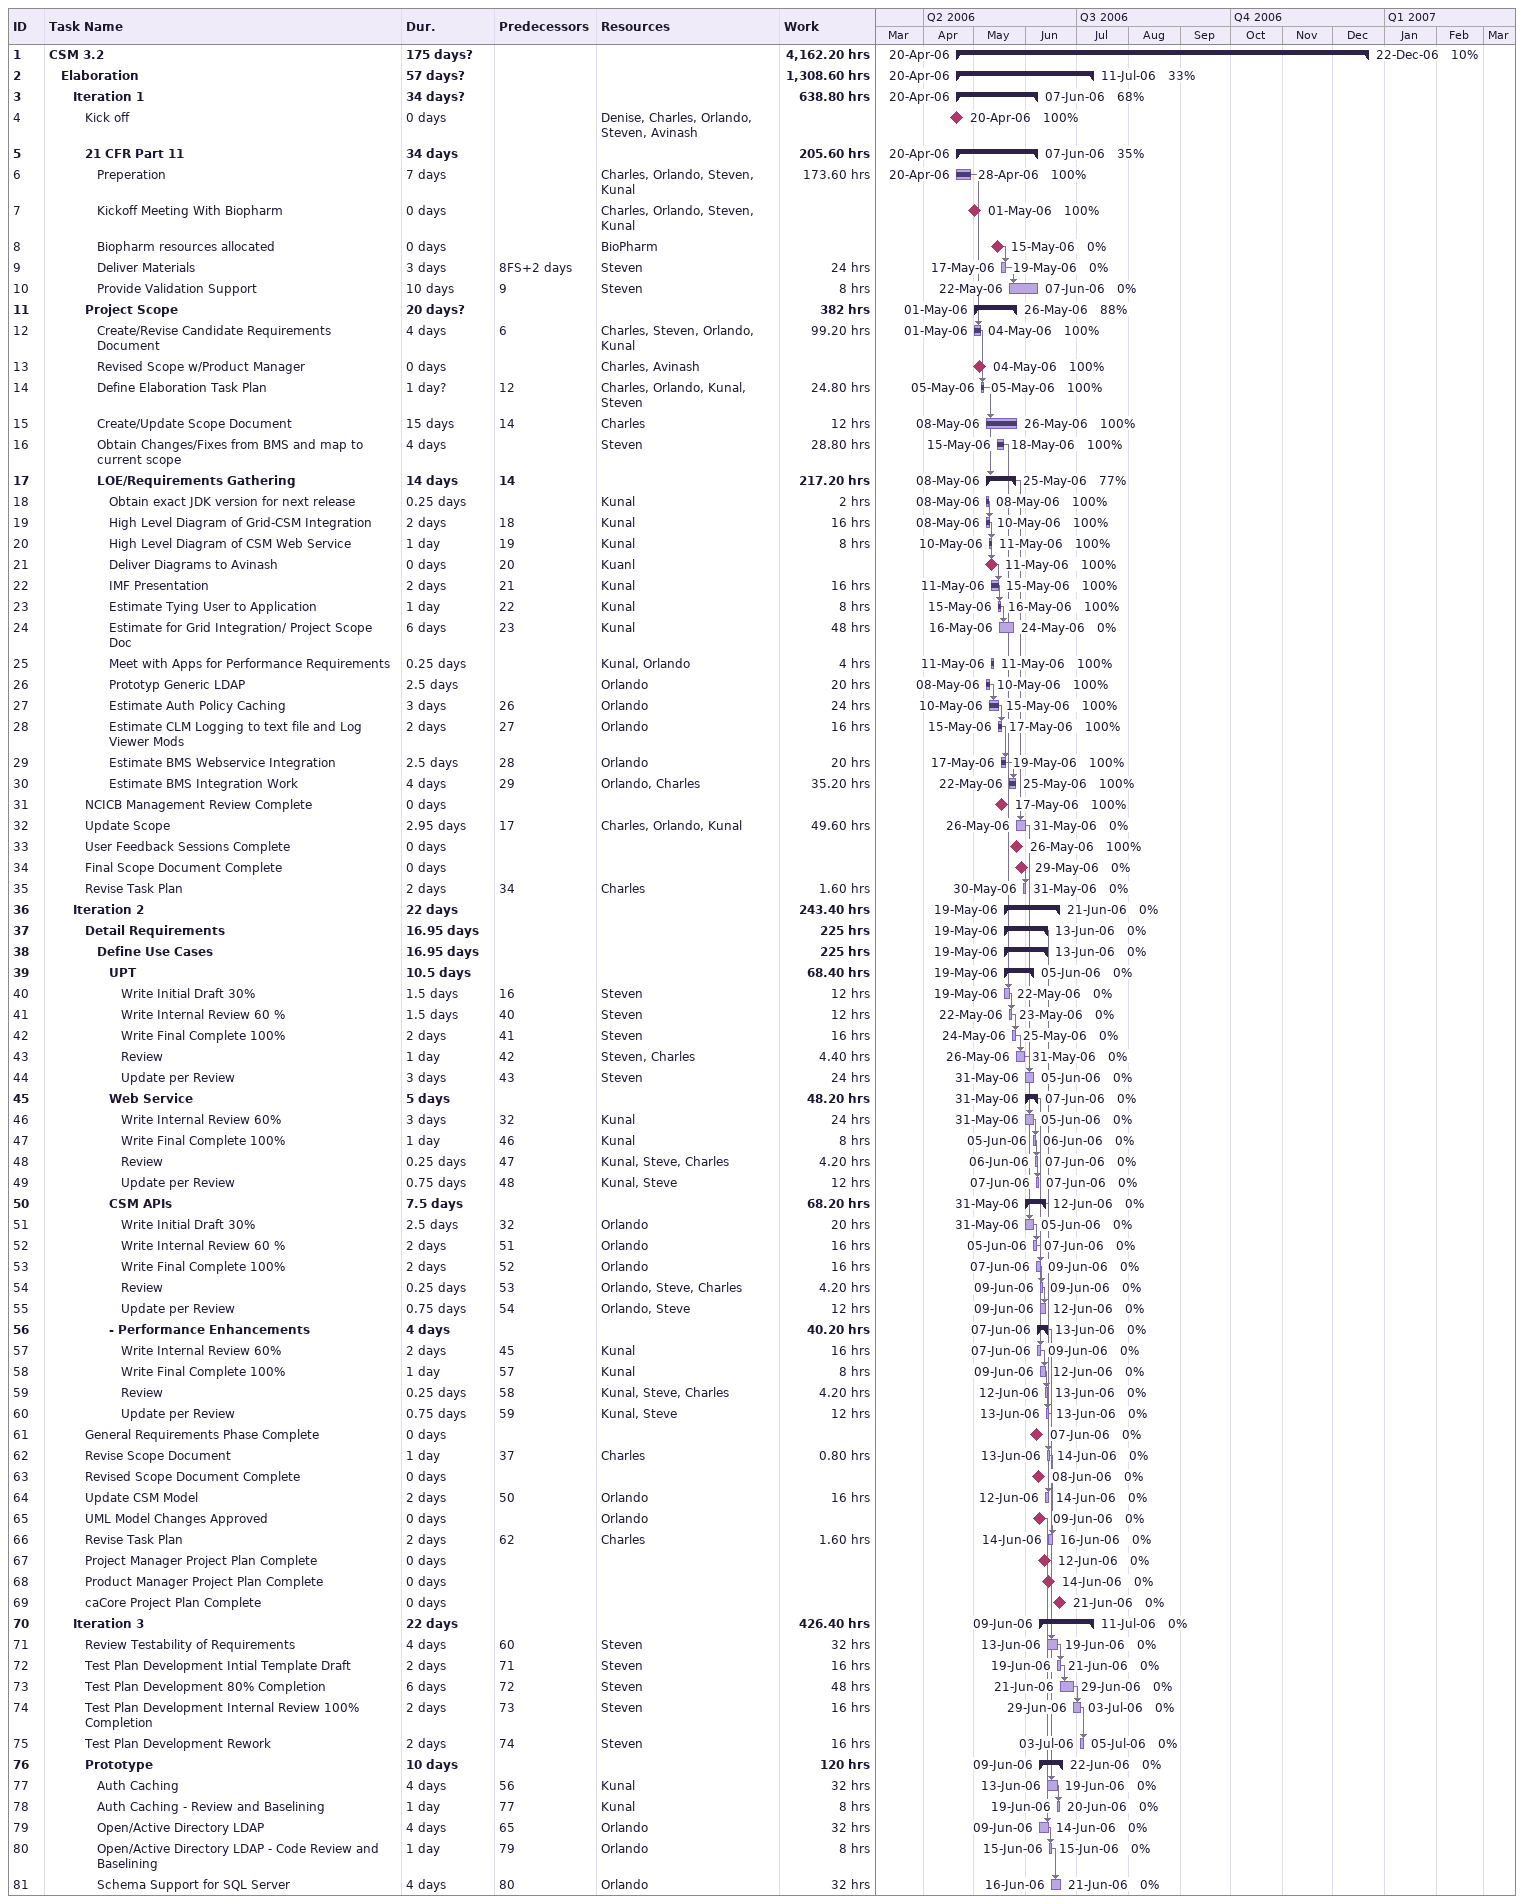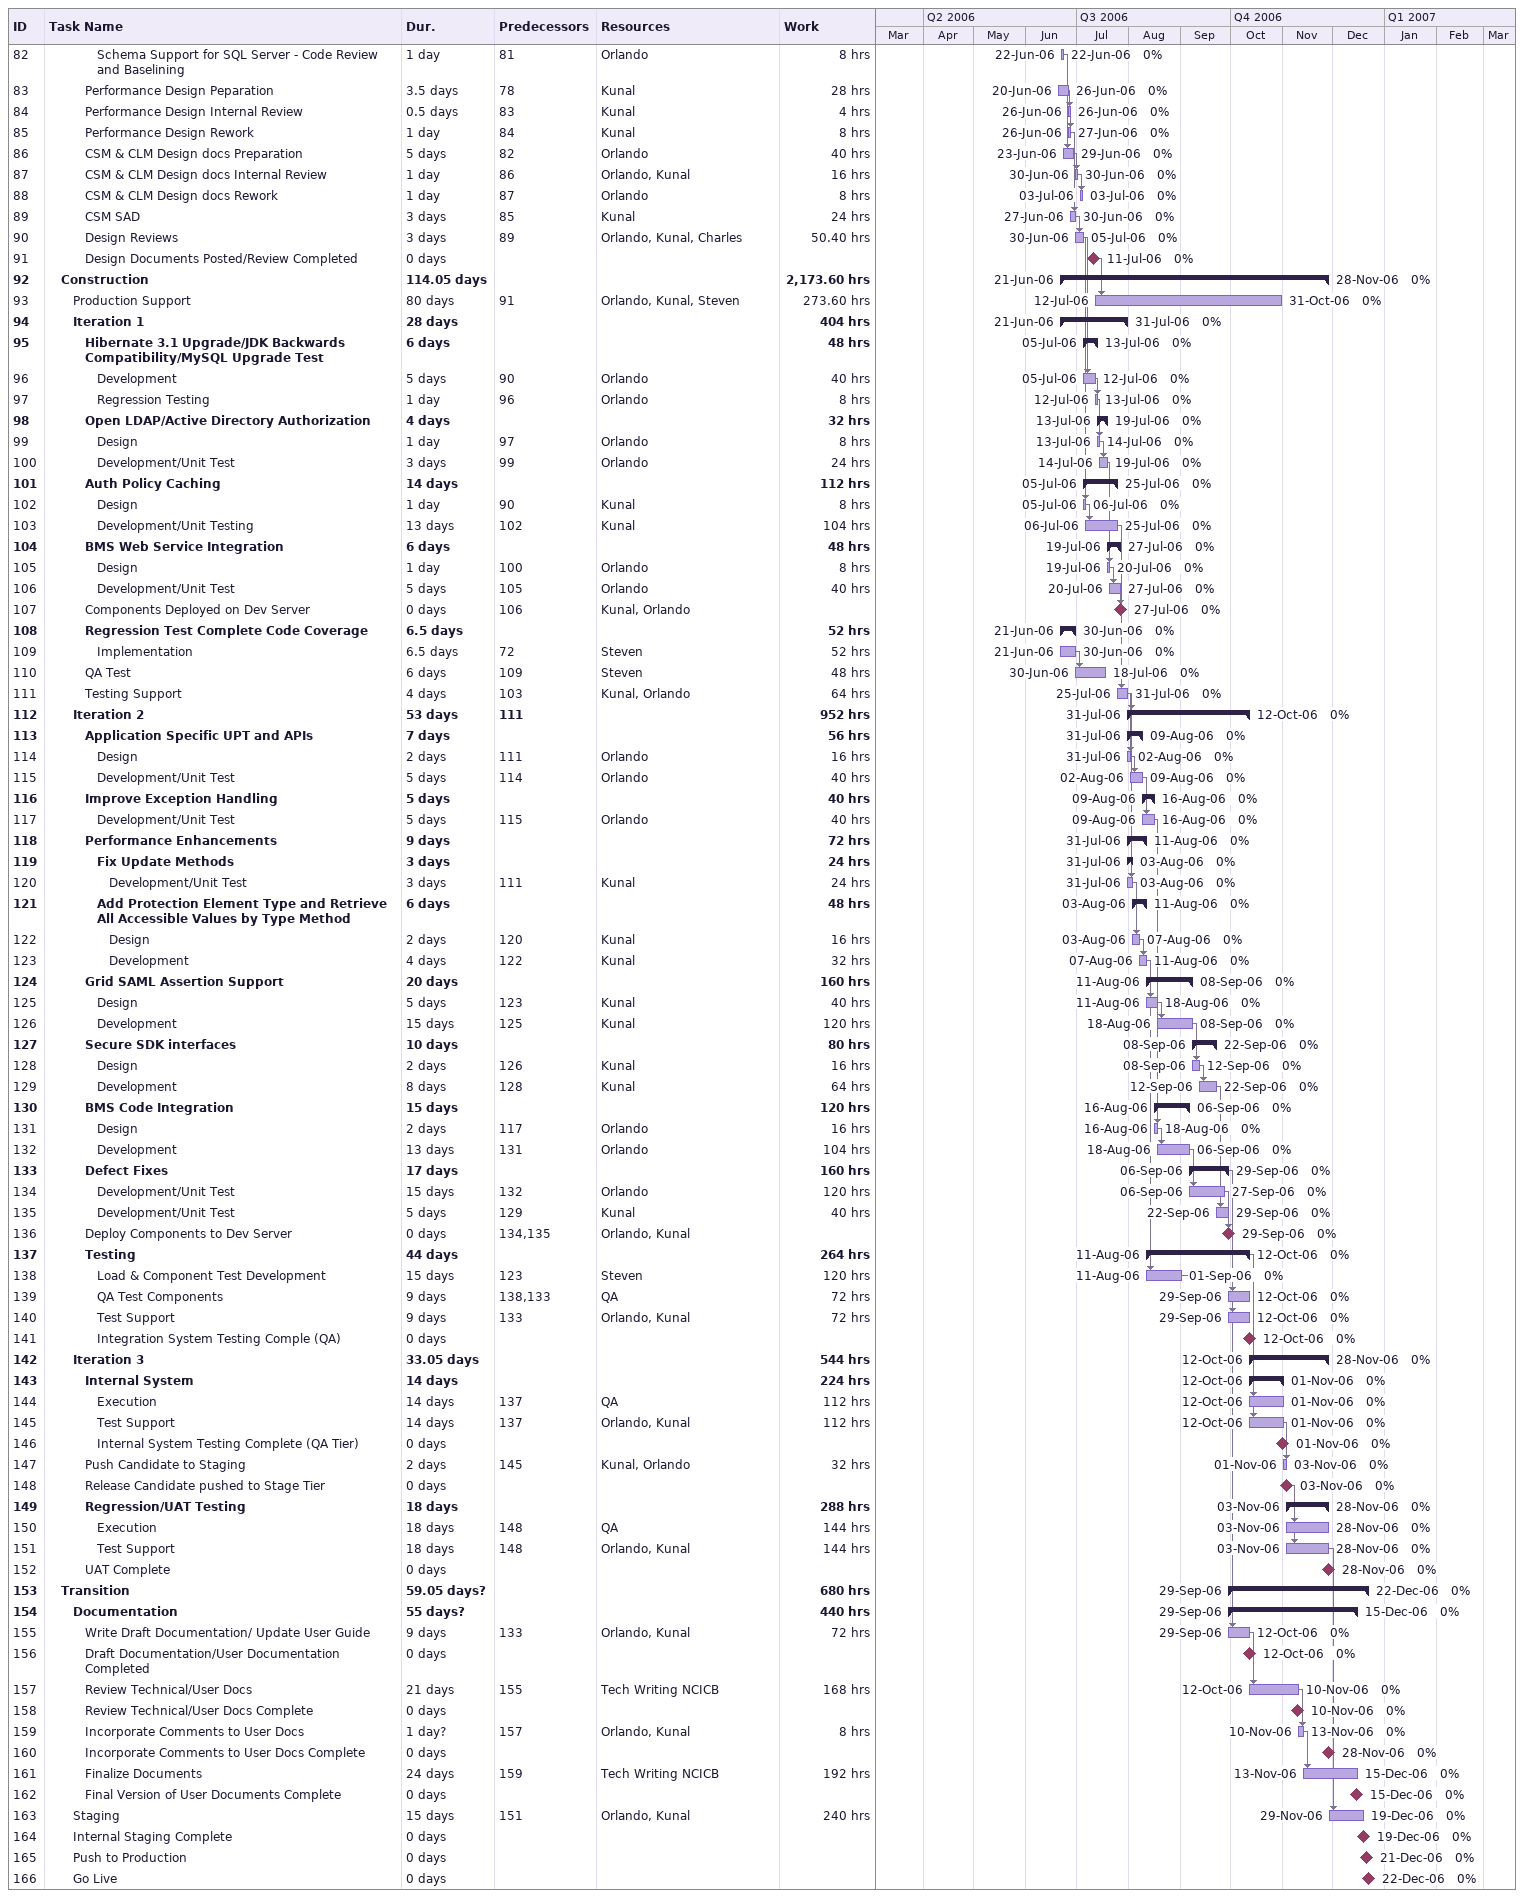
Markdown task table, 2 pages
| ID | Level | Task | Duration | Start | Finish | Predecessors | Resources | % complete | Work (h) |
|---|---|---|---|---|---|---|---|---|---|
| 1 | 1 | **CSM 3.2** | 175d? | 2006-04-20 | 2006-12-22 |  |  | 10 | 4162.20 |
| 2 | 2 | **Elaboration** | 57d? | 2006-04-20 | 2006-07-11 |  |  | 33 | 1308.60 |
| 3 | 3 | **Iteration 1** | 34d? | 2006-04-20 | 2006-06-07 |  |  | 68 | 638.80 |
| 4 | 4 | Kick off | 0d | 2006-04-20 | 2006-04-20 |  | Denise, Charles, Orlando, Steven, Avinash | 100 |  |
| 5 | 4 | **21 CFR Part 11** | 34d | 2006-04-20 | 2006-06-07 |  |  | 35 | 205.60 |
| 6 | 5 | Preperation | 7d | 2006-04-20 | 2006-04-28 |  | Charles, Orlando, Steven, Kunal | 100 | 173.60 |
| 7 | 5 | Kickoff Meeting With Biopharm | 0d | 2006-05-01 | 2006-05-01 |  | Charles, Orlando, Steven, Kunal | 100 |  |
| 8 | 5 | Biopharm resources allocated | 0d | 2006-05-15 | 2006-05-15 |  | BioPharm | 0 |  |
| 9 | 5 | Deliver Materials | 3d | 2006-05-17 | 2006-05-19 | 8FS+2d | Steven | 0 | 24 |
| 10 | 5 | Provide Validation Support | 10d | 2006-05-22 | 2006-06-07 | 9 | Steven | 0 | 8 |
| 11 | 4 | **Project Scope** | 20d? | 2006-05-01 | 2006-05-26 |  |  | 88 | 382 |
| 12 | 5 | Create/Revise Candidate Requirements Document | 4d | 2006-05-01 | 2006-05-04 | 6 | Charles, Steven, Orlando, Kunal | 100 | 99.20 |
| 13 | 5 | Revised Scope w/Product Manager | 0d | 2006-05-04 | 2006-05-04 |  | Charles, Avinash | 100 |  |
| 14 | 5 | Define Elaboration Task Plan | 1d? | 2006-05-05 | 2006-05-05 | 12 | Charles, Orlando, Kunal, Steven | 100 | 24.80 |
| 15 | 5 | Create/Update Scope Document | 15d | 2006-05-08 | 2006-05-26 | 14 | Charles | 100 | 12 |
| 16 | 5 | Obtain Changes/Fixes from BMS and map to current scope | 4d | 2006-05-15 | 2006-05-18 |  | Steven | 100 | 28.80 |
| 17 | 5 | **LOE/Requirements Gathering** | 14d | 2006-05-08 | 2006-05-25 | 14 |  | 77 | 217.20 |
| 18 | 6 | Obtain exact JDK version for next release | 0.25d | 2006-05-08 | 2006-05-08 |  | Kunal | 100 | 2 |
| 19 | 6 | High Level Diagram of Grid-CSM Integration | 2d | 2006-05-08 | 2006-05-10 | 18 | Kunal | 100 | 16 |
| 20 | 6 | High Level Diagram of CSM Web Service | 1d | 2006-05-10 | 2006-05-11 | 19 | Kunal | 100 | 8 |
| 21 | 6 | Deliver Diagrams to Avinash | 0d | 2006-05-11 | 2006-05-11 | 20 | Kuanl | 100 |  |
| 22 | 6 | IMF Presentation | 2d | 2006-05-11 | 2006-05-15 | 21 | Kunal | 100 | 16 |
| 23 | 6 | Estimate Tying User to Application | 1d | 2006-05-15 | 2006-05-16 | 22 | Kunal | 100 | 8 |
| 24 | 6 | Estimate for Grid Integration/ Project Scope Doc | 6d | 2006-05-16 | 2006-05-24 | 23 | Kunal | 0 | 48 |
| 25 | 6 | Meet with Apps for Performance Requirements | 0.25d | 2006-05-11 | 2006-05-11 |  | Kunal, Orlando | 100 | 4 |
| 26 | 6 | Prototyp Generic LDAP | 2.5d | 2006-05-08 | 2006-05-10 |  | Orlando | 100 | 20 |
| 27 | 6 | Estimate Auth Policy Caching | 3d | 2006-05-10 | 2006-05-15 | 26 | Orlando | 100 | 24 |
| 28 | 6 | Estimate CLM Logging to text file and Log Viewer Mods | 2d | 2006-05-15 | 2006-05-17 | 27 | Orlando | 100 | 16 |
| 29 | 6 | Estimate BMS Webservice Integration | 2.5d | 2006-05-17 | 2006-05-19 | 28 | Orlando | 100 | 20 |
| 30 | 6 | Estimate BMS Integration Work | 4d | 2006-05-22 | 2006-05-25 | 29 | Orlando, Charles | 100 | 35.20 |
| 31 | 4 | NCICB Management Review Complete | 0d | 2006-05-17 | 2006-05-17 |  |  | 100 |  |
| 32 | 4 | Update Scope | 2.95d | 2006-05-26 | 2006-05-31 | 17 | Charles, Orlando, Kunal | 0 | 49.60 |
| 33 | 4 | User Feedback Sessions Complete | 0d | 2006-05-26 | 2006-05-26 |  |  | 100 |  |
| 34 | 4 | Final Scope Document Complete | 0d | 2006-05-29 | 2006-05-29 |  |  | 0 |  |
| 35 | 4 | Revise Task Plan | 2d | 2006-05-30 | 2006-05-31 | 34 | Charles | 0 | 1.60 |
| 36 | 3 | **Iteration 2** | 22d | 2006-05-19 | 2006-06-21 |  |  | 0 | 243.40 |
| 37 | 4 | **Detail Requirements** | 16.95d | 2006-05-19 | 2006-06-13 |  |  | 0 | 225 |
| 38 | 5 | **Define Use Cases** | 16.95d | 2006-05-19 | 2006-06-13 |  |  | 0 | 225 |
| 39 | 6 | **UPT** | 10.5d | 2006-05-19 | 2006-06-05 |  |  | 0 | 68.40 |
| 40 | 7 | Write Initial Draft 30% | 1.5d | 2006-05-19 | 2006-05-22 | 16 | Steven | 0 | 12 |
| 41 | 7 | Write Internal Review 60 % | 1.5d | 2006-05-22 | 2006-05-23 | 40 | Steven | 0 | 12 |
| 42 | 7 | Write Final Complete 100% | 2d | 2006-05-24 | 2006-05-25 | 41 | Steven | 0 | 16 |
| 43 | 7 | Review | 1d | 2006-05-26 | 2006-05-31 | 42 | Steven, Charles | 0 | 4.40 |
| 44 | 7 | Update per Review | 3d | 2006-05-31 | 2006-06-05 | 43 | Steven | 0 | 24 |
| 45 | 6 | **Web Service** | 5d | 2006-05-31 | 2006-06-07 |  |  | 0 | 48.20 |
| 46 | 7 | Write Internal Review 60% | 3d | 2006-05-31 | 2006-06-05 | 32 | Kunal | 0 | 24 |
| 47 | 7 | Write Final Complete 100% | 1d | 2006-06-05 | 2006-06-06 | 46 | Kunal | 0 | 8 |
| 48 | 7 | Review | 0.25d | 2006-06-06 | 2006-06-07 | 47 | Kunal, Steve, Charles | 0 | 4.20 |
| 49 | 7 | Update per Review | 0.75d | 2006-06-07 | 2006-06-07 | 48 | Kunal, Steve | 0 | 12 |
| 50 | 6 | **CSM APIs** | 7.5d | 2006-05-31 | 2006-06-12 |  |  | 0 | 68.20 |
| 51 | 7 | Write Initial Draft 30% | 2.5d | 2006-05-31 | 2006-06-05 | 32 | Orlando | 0 | 20 |
| 52 | 7 | Write Internal Review 60 % | 2d | 2006-06-05 | 2006-06-07 | 51 | Orlando | 0 | 16 |
| 53 | 7 | Write Final Complete 100% | 2d | 2006-06-07 | 2006-06-09 | 52 | Orlando | 0 | 16 |
| 54 | 7 | Review | 0.25d | 2006-06-09 | 2006-06-09 | 53 | Orlando, Steve, Charles | 0 | 4.20 |
| 55 | 7 | Update per Review | 0.75d | 2006-06-09 | 2006-06-12 | 54 | Orlando, Steve | 0 | 12 |
| 56 | 6 | **- Performance Enhancements** | 4d | 2006-06-07 | 2006-06-13 |  |  | 0 | 40.20 |
| 57 | 7 | Write Internal Review 60% | 2d | 2006-06-07 | 2006-06-09 | 45 | Kunal | 0 | 16 |
| 58 | 7 | Write Final Complete 100% | 1d | 2006-06-09 | 2006-06-12 | 57 | Kunal | 0 | 8 |
| 59 | 7 | Review | 0.25d | 2006-06-12 | 2006-06-13 | 58 | Kunal, Steve, Charles | 0 | 4.20 |
| 60 | 7 | Update per Review | 0.75d | 2006-06-13 | 2006-06-13 | 59 | Kunal, Steve | 0 | 12 |
| 61 | 4 | General Requirements Phase Complete | 0d | 2006-06-07 | 2006-06-07 |  |  | 0 |  |
| 62 | 4 | Revise Scope Document | 1d | 2006-06-13 | 2006-06-14 | 37 | Charles | 0 | 0.80 |
| 63 | 4 | Revised Scope Document Complete | 0d | 2006-06-08 | 2006-06-08 |  |  | 0 |  |
| 64 | 4 | Update CSM Model | 2d | 2006-06-12 | 2006-06-14 | 50 | Orlando | 0 | 16 |
| 65 | 4 | UML Model Changes Approved | 0d | 2006-06-09 | 2006-06-09 |  | Orlando | 0 |  |
| 66 | 4 | Revise Task Plan | 2d | 2006-06-14 | 2006-06-16 | 62 | Charles | 0 | 1.60 |
| 67 | 4 | Project Manager Project Plan Complete | 0d | 2006-06-12 | 2006-06-12 |  |  | 0 |  |
| 68 | 4 | Product Manager Project Plan Complete | 0d | 2006-06-14 | 2006-06-14 |  |  | 0 |  |
| 69 | 4 | caCore Project Plan Complete | 0d | 2006-06-21 | 2006-06-21 |  |  | 0 |  |
| 70 | 3 | **Iteration 3** | 22d | 2006-06-09 | 2006-07-11 |  |  | 0 | 426.40 |
| 71 | 4 | Review Testability of Requirements | 4d | 2006-06-13 | 2006-06-19 | 60 | Steven | 0 | 32 |
| 72 | 4 | Test Plan Development Intial Template Draft | 2d | 2006-06-19 | 2006-06-21 | 71 | Steven | 0 | 16 |
| 73 | 4 | Test Plan Development 80% Completion | 6d | 2006-06-21 | 2006-06-29 | 72 | Steven | 0 | 48 |
| 74 | 4 | Test Plan Development Internal Review 100% Completion | 2d | 2006-06-29 | 2006-07-03 | 73 | Steven | 0 | 16 |
| 75 | 4 | Test Plan Development Rework | 2d | 2006-07-03 | 2006-07-05 | 74 | Steven | 0 | 16 |
| 76 | 4 | **Prototype** | 10d | 2006-06-09 | 2006-06-22 |  |  | 0 | 120 |
| 77 | 5 | Auth Caching | 4d | 2006-06-13 | 2006-06-19 | 56 | Kunal | 0 | 32 |
| 78 | 5 | Auth Caching - Review and Baselining | 1d | 2006-06-19 | 2006-06-20 | 77 | Kunal | 0 | 8 |
| 79 | 5 | Open/Active Directory LDAP | 4d | 2006-06-09 | 2006-06-14 | 65 | Orlando | 0 | 32 |
| 80 | 5 | Open/Active Directory LDAP - Code Review and Baselining | 1d | 2006-06-15 | 2006-06-15 | 79 | Orlando | 0 | 8 |
| 81 | 5 | Schema Support for SQL Server | 4d | 2006-06-16 | 2006-06-21 | 80 | Orlando | 0 | 32 |
| 82 | 5 | Schema Support for SQL Server - Code Review and Baselining | 1d | 2006-06-22 | 2006-06-22 | 81 | Orlando | 0 | 8 |
| 83 | 4 | Performance Design Peparation | 3.5d | 2006-06-20 | 2006-06-26 | 78 | Kunal | 0 | 28 |
| 84 | 4 | Performance Design Internal Review | 0.5d | 2006-06-26 | 2006-06-26 | 83 | Kunal | 0 | 4 |
| 85 | 4 | Performance Design Rework | 1d | 2006-06-26 | 2006-06-27 | 84 | Kunal | 0 | 8 |
| 86 | 4 | CSM & CLM Design docs Preparation | 5d | 2006-06-23 | 2006-06-29 | 82 | Orlando | 0 | 40 |
| 87 | 4 | CSM & CLM Design docs Internal Review | 1d | 2006-06-30 | 2006-06-30 | 86 | Orlando, Kunal | 0 | 16 |
| 88 | 4 | CSM & CLM Design docs Rework | 1d | 2006-07-03 | 2006-07-03 | 87 | Orlando | 0 | 8 |
| 89 | 4 | CSM SAD | 3d | 2006-06-27 | 2006-06-30 | 85 | Kunal | 0 | 24 |
| 90 | 4 | Design Reviews | 3d | 2006-06-30 | 2006-07-05 | 89 | Orlando, Kunal, Charles | 0 | 50.40 |
| 91 | 4 | Design Documents Posted/Review Completed | 0d | 2006-07-11 | 2006-07-11 |  |  | 0 |  |
| 92 | 2 | **Construction** | 114.05d | 2006-06-21 | 2006-11-28 |  |  | 0 | 2173.60 |
| 93 | 3 | Production Support | 80d | 2006-07-12 | 2006-10-31 | 91 | Orlando, Kunal, Steven | 0 | 273.60 |
| 94 | 3 | **Iteration 1** | 28d | 2006-06-21 | 2006-07-31 |  |  | 0 | 404 |
| 95 | 4 | **Hibernate 3.1 Upgrade/JDK Backwards Compatibility/MySQL Upgrade Test** | 6d | 2006-07-05 | 2006-07-13 |  |  | 0 | 48 |
| 96 | 5 | Development | 5d | 2006-07-05 | 2006-07-12 | 90 | Orlando | 0 | 40 |
| 97 | 5 | Regression Testing | 1d | 2006-07-12 | 2006-07-13 | 96 | Orlando | 0 | 8 |
| 98 | 4 | **Open LDAP/Active Directory Authorization** | 4d | 2006-07-13 | 2006-07-19 |  |  | 0 | 32 |
| 99 | 5 | Design | 1d | 2006-07-13 | 2006-07-14 | 97 | Orlando | 0 | 8 |
| 100 | 5 | Development/Unit Test | 3d | 2006-07-14 | 2006-07-19 | 99 | Orlando | 0 | 24 |
| 101 | 4 | **Auth Policy Caching** | 14d | 2006-07-05 | 2006-07-25 |  |  | 0 | 112 |
| 102 | 5 | Design | 1d | 2006-07-05 | 2006-07-06 | 90 | Kunal | 0 | 8 |
| 103 | 5 | Development/Unit Testing | 13d | 2006-07-06 | 2006-07-25 | 102 | Kunal | 0 | 104 |
| 104 | 4 | **BMS Web Service Integration** | 6d | 2006-07-19 | 2006-07-27 |  |  | 0 | 48 |
| 105 | 5 | Design | 1d | 2006-07-19 | 2006-07-20 | 100 | Orlando | 0 | 8 |
| 106 | 5 | Development/Unit Test | 5d | 2006-07-20 | 2006-07-27 | 105 | Orlando | 0 | 40 |
| 107 | 4 | Components Deployed on Dev Server | 0d | 2006-07-27 | 2006-07-27 | 106 | Kunal, Orlando | 0 |  |
| 108 | 4 | **Regression Test Complete Code Coverage** | 6.5d | 2006-06-21 | 2006-06-30 |  |  | 0 | 52 |
| 109 | 5 | Implementation | 6.5d | 2006-06-21 | 2006-06-30 | 72 | Steven | 0 | 52 |
| 110 | 4 | QA Test | 6d | 2006-06-30 | 2006-07-18 | 109 | Steven | 0 | 48 |
| 111 | 4 | Testing Support | 4d | 2006-07-25 | 2006-07-31 | 103 | Kunal, Orlando | 0 | 64 |
| 112 | 3 | **Iteration 2** | 53d | 2006-07-31 | 2006-10-12 | 111 |  | 0 | 952 |
| 113 | 4 | **Application Specific UPT and APIs** | 7d | 2006-07-31 | 2006-08-09 |  |  | 0 | 56 |
| 114 | 5 | Design | 2d | 2006-07-31 | 2006-08-02 | 111 | Orlando | 0 | 16 |
| 115 | 5 | Development/Unit Test | 5d | 2006-08-02 | 2006-08-09 | 114 | Orlando | 0 | 40 |
| 116 | 4 | **Improve Exception Handling** | 5d | 2006-08-09 | 2006-08-16 |  |  | 0 | 40 |
| 117 | 5 | Development/Unit Test | 5d | 2006-08-09 | 2006-08-16 | 115 | Orlando | 0 | 40 |
| 118 | 4 | **Performance Enhancements** | 9d | 2006-07-31 | 2006-08-11 |  |  | 0 | 72 |
| 119 | 5 | **Fix Update Methods** | 3d | 2006-07-31 | 2006-08-03 |  |  | 0 | 24 |
| 120 | 6 | Development/Unit Test | 3d | 2006-07-31 | 2006-08-03 | 111 | Kunal | 0 | 24 |
| 121 | 5 | **Add Protection Element Type and Retrieve All Accessible Values by Type Method** | 6d | 2006-08-03 | 2006-08-11 |  |  | 0 | 48 |
| 122 | 6 | Design | 2d | 2006-08-03 | 2006-08-07 | 120 | Kunal | 0 | 16 |
| 123 | 6 | Development | 4d | 2006-08-07 | 2006-08-11 | 122 | Kunal | 0 | 32 |
| 124 | 4 | **Grid SAML Assertion Support** | 20d | 2006-08-11 | 2006-09-08 |  |  | 0 | 160 |
| 125 | 5 | Design | 5d | 2006-08-11 | 2006-08-18 | 123 | Kunal | 0 | 40 |
| 126 | 5 | Development | 15d | 2006-08-18 | 2006-09-08 | 125 | Kunal | 0 | 120 |
| 127 | 4 | **Secure SDK interfaces** | 10d | 2006-09-08 | 2006-09-22 |  |  | 0 | 80 |
| 128 | 5 | Design | 2d | 2006-09-08 | 2006-09-12 | 126 | Kunal | 0 | 16 |
| 129 | 5 | Development | 8d | 2006-09-12 | 2006-09-22 | 128 | Kunal | 0 | 64 |
| 130 | 4 | **BMS Code Integration** | 15d | 2006-08-16 | 2006-09-06 |  |  | 0 | 120 |
| 131 | 5 | Design | 2d | 2006-08-16 | 2006-08-18 | 117 | Orlando | 0 | 16 |
| 132 | 5 | Development | 13d | 2006-08-18 | 2006-09-06 | 131 | Orlando | 0 | 104 |
| 133 | 4 | **Defect Fixes** | 17d | 2006-09-06 | 2006-09-29 |  |  | 0 | 160 |
| 134 | 5 | Development/Unit Test | 15d | 2006-09-06 | 2006-09-27 | 132 | Orlando | 0 | 120 |
| 135 | 5 | Development/Unit Test | 5d | 2006-09-22 | 2006-09-29 | 129 | Kunal | 0 | 40 |
| 136 | 4 | Deploy Components to Dev Server | 0d | 2006-09-29 | 2006-09-29 | 134, 135 | Orlando, Kunal | 0 |  |
| 137 | 4 | **Testing** | 44d | 2006-08-11 | 2006-10-12 |  |  | 0 | 264 |
| 138 | 5 | Load & Component Test Development | 15d | 2006-08-11 | 2006-09-01 | 123 | Steven | 0 | 120 |
| 139 | 5 | QA Test Components | 9d | 2006-09-29 | 2006-10-12 | 138, 133 | QA | 0 | 72 |
| 140 | 5 | Test Support | 9d | 2006-09-29 | 2006-10-12 | 133 | Orlando, Kunal | 0 | 72 |
| 141 | 5 | Integration System Testing Comple (QA) | 0d | 2006-10-12 | 2006-10-12 |  |  | 0 |  |
| 142 | 3 | **Iteration 3** | 33.05d | 2006-10-12 | 2006-11-28 |  |  | 0 | 544 |
| 143 | 4 | **Internal System** | 14d | 2006-10-12 | 2006-11-01 |  |  | 0 | 224 |
| 144 | 5 | Execution | 14d | 2006-10-12 | 2006-11-01 | 137 | QA | 0 | 112 |
| 145 | 5 | Test Support | 14d | 2006-10-12 | 2006-11-01 | 137 | Orlando, Kunal | 0 | 112 |
| 146 | 5 | Internal System Testing Complete (QA Tier) | 0d | 2006-11-01 | 2006-11-01 |  |  | 0 |  |
| 147 | 4 | Push Candidate to Staging | 2d | 2006-11-01 | 2006-11-03 | 145 | Kunal, Orlando | 0 | 32 |
| 148 | 4 | Release Candidate pushed to Stage Tier | 0d | 2006-11-03 | 2006-11-03 |  |  | 0 |  |
| 149 | 4 | **Regression/UAT Testing** | 18d | 2006-11-03 | 2006-11-28 |  |  | 0 | 288 |
| 150 | 5 | Execution | 18d | 2006-11-03 | 2006-11-28 | 148 | QA | 0 | 144 |
| 151 | 5 | Test Support | 18d | 2006-11-03 | 2006-11-28 | 148 | Orlando, Kunal | 0 | 144 |
| 152 | 4 | UAT Complete | 0d | 2006-11-28 | 2006-11-28 |  |  | 0 |  |
| 153 | 2 | **Transition** | 59.05d? | 2006-09-29 | 2006-12-22 |  |  | 0 | 680 |
| 154 | 3 | **Documentation** | 55d? | 2006-09-29 | 2006-12-15 |  |  | 0 | 440 |
| 155 | 4 | Write Draft Documentation/ Update User Guide | 9d | 2006-09-29 | 2006-10-12 | 133 | Orlando, Kunal | 0 | 72 |
| 156 | 4 | Draft Documentation/User Documentation Completed | 0d | 2006-10-12 | 2006-10-12 |  |  | 0 |  |
| 157 | 4 | Review Technical/User Docs | 21d | 2006-10-12 | 2006-11-10 | 155 | Tech Writing NCICB | 0 | 168 |
| 158 | 4 | Review Technical/User Docs Complete | 0d | 2006-11-10 | 2006-11-10 |  |  | 0 |  |
| 159 | 4 | Incorporate Comments to User Docs | 1d? | 2006-11-10 | 2006-11-13 | 157 | Orlando, Kunal | 0 | 8 |
| 160 | 4 | Incorporate Comments to User Docs Complete | 0d | 2006-11-28 | 2006-11-28 |  |  | 0 |  |
| 161 | 4 | Finalize Documents | 24d | 2006-11-13 | 2006-12-15 | 159 | Tech Writing NCICB | 0 | 192 |
| 162 | 4 | Final Version of User Documents Complete | 0d | 2006-12-15 | 2006-12-15 |  |  | 0 |  |
| 163 | 3 | Staging | 15d | 2006-11-29 | 2006-12-19 | 151 | Orlando, Kunal | 0 | 240 |
| 164 | 3 | Internal Staging Complete | 0d | 2006-12-19 | 2006-12-19 |  |  | 0 |  |
| 165 | 3 | Push to Production | 0d | 2006-12-21 | 2006-12-21 |  |  | 0 |  |
| 166 | 3 | Go Live | 0d | 2006-12-22 | 2006-12-22 |  |  | 0 |  |
